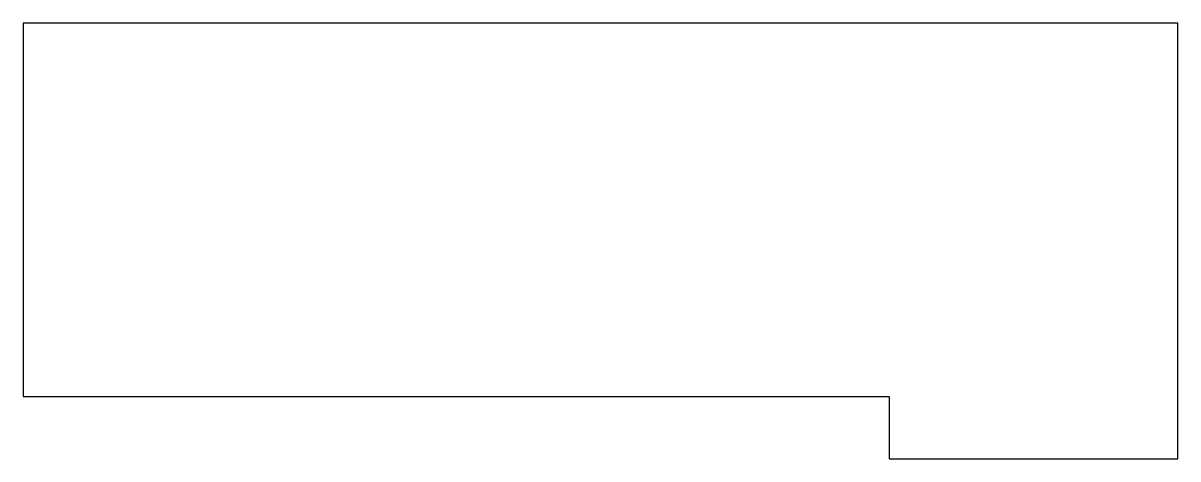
# Model space of a CAD drawing. Header units: metres. Extents: x 800 to 1450, y 200 to 445.
import ezdxf

# ---------------------------------------------------------------- set-up
doc = ezdxf.new("R2010")
doc.units = ezdxf.units.M

msp = doc.modelspace()

# ---------------------------------------------------------------- linework, layer by layer
at = {"layer": 'PAINEIS'}
msp.add_lwpolyline([(800, 235), (1287.5, 235), (1287.5, 200), (1450, 200), (1450, 445), (800, 445)], close=True, dxfattribs=at)

doc.saveas('drawing.dxf')
